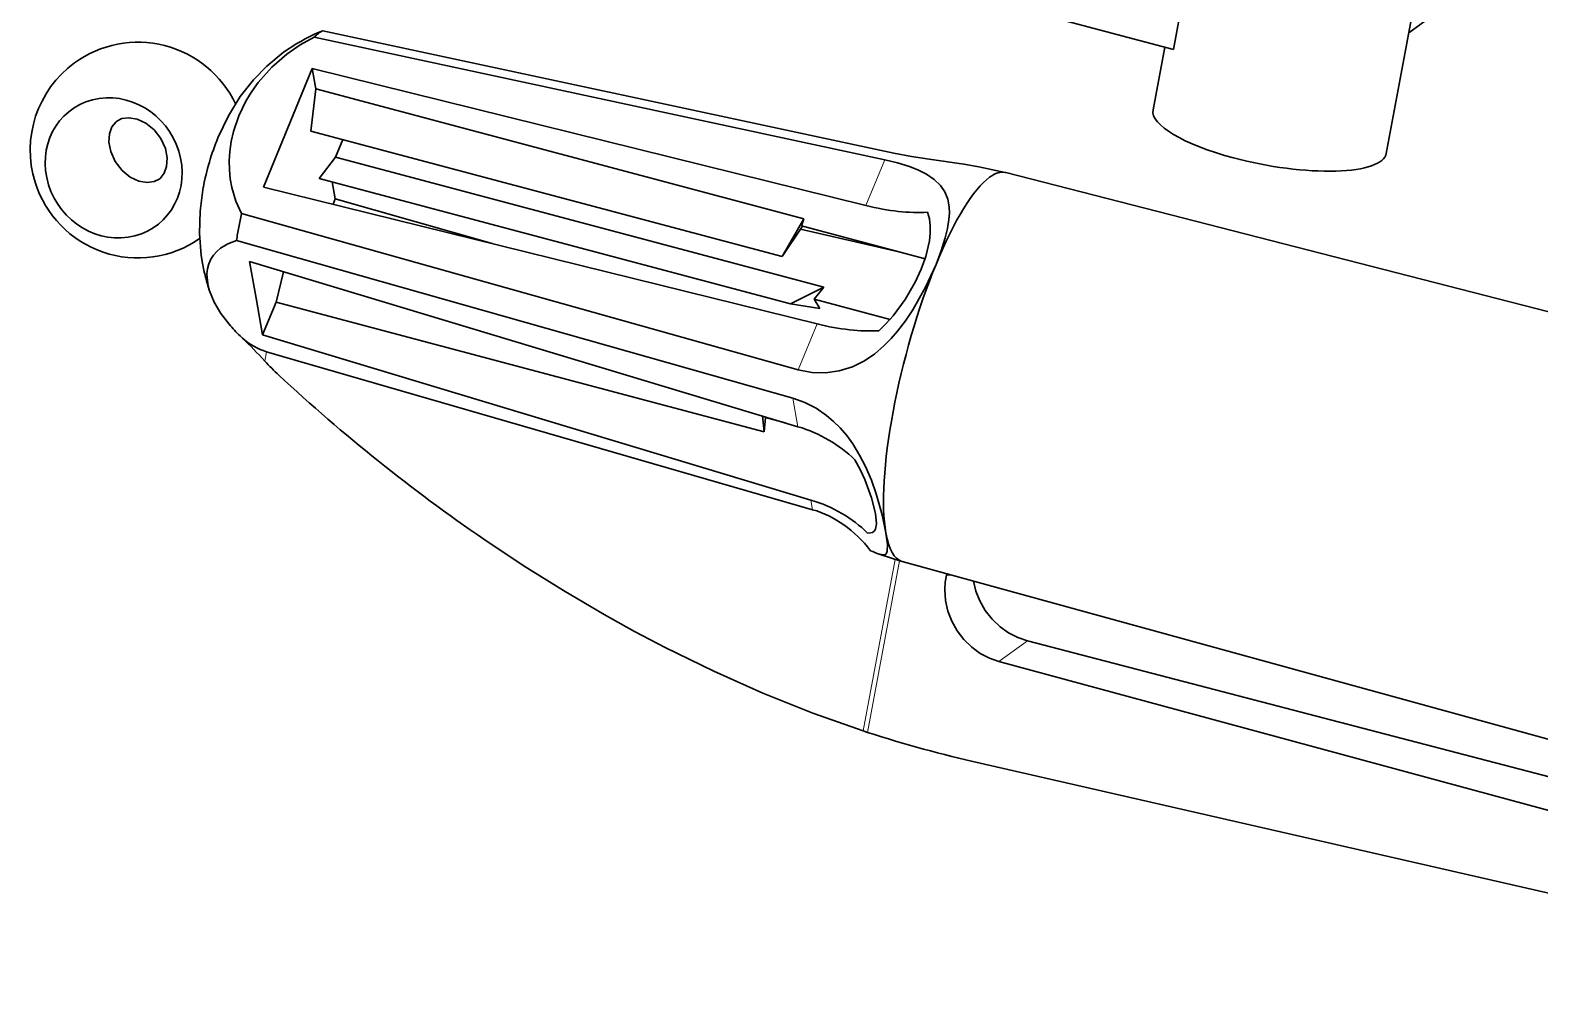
# Model space of a CAD drawing. Extents: x 284 to 1097, y 96 to 774.
# Drawn here: x 853.16 to 895.16, y 717.64 to 744.28 of the extents above; entities that cross this region are included whole.
import ezdxf

# ---------------------------------------------------------------- set-up
doc = ezdxf.new("R2010")
doc.units = 0

msp = doc.modelspace()

# ---------------------------------------------------------------- linework, layer by layer
at = {"color": 7, "lineweight": 35, "ltscale": 0.050355}
msp.add_line((885.334, 745.724), (884.964, 743.744), dxfattribs=at)
at = {"color": 7, "lineweight": 35, "ltscale": 0.059774}
msp.add_line((893.443, 745.62), (891.512, 744.211), dxfattribs=at)
at = {"color": 7, "lineweight": 35, "ltscale": 0.122174}
msp.add_line((880.241, 744.999), (884.964, 743.744), dxfattribs=at)
at = {"color": 7, "lineweight": 35, "ltscale": 0.050357}
msp.add_line((891.273, 742.927), (891.642, 744.907), dxfattribs=at)
at = {"color": 7, "lineweight": 35, "ltscale": 0.00258}
msp.add_line((861.301, 744.263), (861.205, 744.225), dxfattribs=at)
at = {"color": 7, "lineweight": 35, "ltscale": 0.406209}
msp.add_line((861.301, 744.263), (877.189, 740.864), dxfattribs=at)
at = {"color": 7, "lineweight": 35, "ltscale": 0.405903}
msp.add_line((861.061, 744.088), (876.935, 740.678), dxfattribs=at)
at = {"color": 7, "lineweight": 35, "ltscale": 0.044338}
msp.add_line((884.723, 743.808), (884.397, 742.064), dxfattribs=at)
at = {"color": 7, "lineweight": 35, "ltscale": 0.044515}
msp.add_line((860.33, 741.564), (861.008, 743.21), dxfattribs=at)
at = {"color": 7, "lineweight": 35, "ltscale": 0.014314}
msp.add_line((861.107, 742.646), (861.008, 743.21), dxfattribs=at)
at = {"color": 7, "lineweight": 35, "ltscale": 0.396637}
for p, q in [((876.41, 739.403), (861.008, 743.21)), ((875.054, 736.11), (859.652, 739.917))]:
    msp.add_line(p, q, dxfattribs=at)
at = {"color": 7, "lineweight": 35, "ltscale": 0.05275}
msp.add_line((891.273, 742.927), (890.885, 740.853), dxfattribs=at)
at = {"color": 7, "lineweight": 35, "ltscale": 0.029466}
msp.add_line((860.971, 741.476), (861.107, 742.646), dxfattribs=at)
at = {"color": 7, "lineweight": 35, "ltscale": 0.351265}
for p, q in [((861.107, 742.646), (874.686, 739.036)), ((860, 736.717), (873.579, 733.107))]:
    msp.add_line(p, q, dxfattribs=at)
at = {"color": 7, "lineweight": 35, "ltscale": 0.044517}
msp.add_line((860.33, 741.564), (859.652, 739.917), dxfattribs=at)
at = {"color": 7, "lineweight": 35, "ltscale": 0.339153}
for p, q in [((874.082, 737.99), (860.971, 741.476)), ((874.315, 736.671), (861.204, 740.157))]:
    msp.add_line(p, q, dxfattribs=at)
at = {"color": 7, "lineweight": 35, "ltscale": 0.013331}
msp.add_line((861.659, 740.746), (861.862, 741.239), dxfattribs=at)
at = {"color": 7, "lineweight": 35, "ltscale": 0.018608}
msp.add_line((861.659, 740.746), (861.204, 740.157), dxfattribs=at)
at = {"color": 7, "lineweight": 35, "ltscale": 0.351266}
msp.add_line((861.659, 740.746), (875.238, 737.136), dxfattribs=at)
at = {"color": 7, "lineweight": 13, "ltscale": 0.034482}
msp.add_line((876.41, 739.403), (876.935, 740.678), dxfattribs=at)
at = {"color": 7, "lineweight": 35, "ltscale": 0.018858}
msp.add_line((879.548, 740.482), (880.286, 740.325), dxfattribs=at)
at = {"color": 7, "lineweight": 35, "ltscale": 0.012056}
msp.add_line((861.563, 740.061), (861.647, 739.586), dxfattribs=at)
at = {"color": 7, "lineweight": 35}
for p, q in [((880.3, 740.322), (912.025, 732.177)), ((877.422, 729.498), (909.003, 720.812)), ((904.017, 721.266), (880.904, 727.298)), ((903.304, 720.439), (880.112, 726.72)), ((879.584, 723.891), (906.932, 717.645))]:
    msp.add_line(p, q, dxfattribs=at)
at = {"color": 7, "lineweight": 35, "ltscale": 0.003981}
msp.add_line((861.587, 739.439), (861.647, 739.586), dxfattribs=at)
at = {"color": 7, "lineweight": 35, "ltscale": 0.113427}
msp.add_line((866.011, 738.345), (861.647, 739.586), dxfattribs=at)
at = {"color": 7, "lineweight": 35, "ltscale": 0.402178}
msp.add_line((859.039, 739.178), (874.529, 734.834), dxfattribs=at)
at = {"color": 7, "lineweight": 35, "ltscale": 0.030203}
msp.add_line((874.686, 739.036), (874.082, 737.99), dxfattribs=at)
at = {"color": 7, "lineweight": 35, "ltscale": 0.025283}
msp.add_line((874.646, 738.83), (874.082, 737.99), dxfattribs=at)
at = {"color": 7, "lineweight": 35, "ltscale": 0.07018}
msp.add_line((877.327, 738.117), (874.592, 738.75), dxfattribs=at)
at = {"color": 7, "lineweight": 35, "ltscale": 0.005268}
msp.add_line((874.686, 739.036), (874.614, 738.838), dxfattribs=at)
at = {"color": 7, "lineweight": 35, "ltscale": 0.088985}
msp.add_line((874.614, 738.838), (878.054, 737.924), dxfattribs=at)
at = {"color": 7, "lineweight": 35, "ltscale": 0.402284}
msp.add_line((858.9, 738.432), (874.381, 734.043), dxfattribs=at)
at = {"color": 7, "lineweight": 35, "ltscale": 0.0259}
for q in [(859.265, 737.848), (859.625, 735.807)]:
    msp.add_line((859.445, 736.827), q, dxfattribs=at)
at = {"color": 7, "lineweight": 35, "ltscale": 0.398297}
for p, q in [((874.52, 733.252), (859.265, 737.848)), ((874.88, 731.212), (859.625, 735.807))]:
    msp.add_line(p, q, dxfattribs=at)
at = {"color": 7, "lineweight": 35, "ltscale": 0.021789}
msp.add_line((860.211, 737.563), (860, 736.717), dxfattribs=at)
at = {"color": 7, "lineweight": 35, "ltscale": 0.025836}
msp.add_line((875.238, 737.136), (874.315, 736.671), dxfattribs=at)
at = {"color": 7, "lineweight": 35, "ltscale": 0.010719}
msp.add_line((875.238, 737.136), (874.974, 736.798), dxfattribs=at)
at = {"color": 7, "lineweight": 35, "ltscale": 0.024603}
msp.add_line((860, 736.717), (859.625, 735.807), dxfattribs=at)
at = {"color": 7, "lineweight": 35, "ltscale": 0.020557}
msp.add_line((875.127, 736.54), (874.315, 736.671), dxfattribs=at)
at = {"color": 7, "lineweight": 35, "ltscale": 0.054598}
msp.add_line((874.974, 736.798), (877.085, 736.237), dxfattribs=at)
at = {"color": 7, "lineweight": 35, "ltscale": 0.00749}
msp.add_line((875.127, 736.54), (874.974, 736.798), dxfattribs=at)
at = {"color": 7, "lineweight": 35, "ltscale": 0.002387}
msp.add_line((859.069, 735.71), (858.999, 735.775), dxfattribs=at)
at = {"color": 7, "lineweight": 13, "ltscale": 0.03448}
msp.add_line((875.054, 736.11), (874.529, 734.834), dxfattribs=at)
at = {"color": 7, "lineweight": 13, "ltscale": 0.006583}
msp.add_line((859.736, 735.336), (859.688, 735.077), dxfattribs=at)
at = {"color": 7, "lineweight": 35, "ltscale": 0.011473}
msp.add_line((859.736, 735.336), (860.177, 735.208), dxfattribs=at)
at = {"color": 7, "lineweight": 35, "ltscale": 0.383881}
msp.add_line((860.177, 735.208), (874.928, 730.942), dxfattribs=at)
at = {"color": 7, "lineweight": 13, "ltscale": 0.020062}
msp.add_line((874.52, 733.252), (874.381, 734.043), dxfattribs=at)
at = {"color": 7, "lineweight": 35, "ltscale": 0.011102}
msp.add_line((873.579, 733.107), (873.536, 733.549), dxfattribs=at)
at = {"color": 7, "lineweight": 35, "ltscale": 0.009992}
msp.add_line((873.579, 733.107), (873.618, 733.505), dxfattribs=at)
at = {"color": 7, "lineweight": 35, "ltscale": 0.014209}
msp.add_line((873.618, 733.505), (874.167, 733.359), dxfattribs=at)
at = {"color": 7, "lineweight": 35, "ltscale": 0.000451871}
msp.add_line((873.711, 733.48), (873.706, 733.497), dxfattribs=at)
at = {"color": 7, "lineweight": 13, "ltscale": 0.006842}
msp.add_line((874.88, 731.212), (874.928, 730.942), dxfattribs=at)
at = {"color": 7, "lineweight": 13, "ltscale": 0.121366}
msp.add_line((877.227, 729.56), (876.336, 724.788), dxfattribs=at)
at = {"color": 7, "lineweight": 13, "ltscale": 0.121385}
msp.add_line((877.348, 729.521), (876.457, 724.748), dxfattribs=at)
at = {"color": 7, "lineweight": 35, "ltscale": 0.016547}
msp.add_line((876.778, 729.704), (877.409, 729.502), dxfattribs=at)
at = {"color": 7, "lineweight": 35, "ltscale": 0.000888656}
msp.add_line((878.658, 729.158), (878.65, 729.123), dxfattribs=at)
at = {"color": 7, "lineweight": 13, "ltscale": 0.012261}
msp.add_line((880.508, 727.009), (880.112, 726.72), dxfattribs=at)
at = {"color": 7, "lineweight": 13, "ltscale": 0.01226}
msp.add_line((880.508, 727.009), (880.904, 727.298), dxfattribs=at)
at = {"color": 7, "lineweight": 35, "ltscale": 0.003174}
msp.add_line((876.457, 724.748), (876.336, 724.788), dxfattribs=at)
at = {"color": 7, "lineweight": 35}
for points in [[(861.061, 744.088), (860.672, 743.874), (860.299, 743.617), (859.88, 743.25), (859.506, 742.825), (859.331, 742.579), (859.174, 742.321), (858.97, 741.9)], [(860.202, 743.655), (859.741, 743.275), (859.371, 742.896), (859.007, 742.435), (858.674, 741.897), (858.384, 741.289)], [(855.401, 740.902), (855.352, 741.163), (855.367, 741.4), (855.434, 741.591), (855.549, 741.734), (855.572, 741.753)], [(856.922, 740.988), (856.798, 741.264), (856.608, 741.509), (856.376, 741.694), (856.137, 741.805), (855.909, 741.845), (855.714, 741.822), (855.572, 741.753)], [(859.039, 739.178), (858.882, 739.527), (858.771, 739.904), (858.727, 740.145), (858.703, 740.395), (858.699, 740.647), (858.715, 740.905), (858.756, 741.184), (858.821, 741.465), (858.97, 741.9)], [(855.401, 740.902), (855.525, 740.626), (855.716, 740.381), (855.947, 740.195), (856.187, 740.085), (856.414, 740.045), (856.609, 740.068), (856.751, 740.137)], [(856.922, 740.988), (856.971, 740.726), (856.957, 740.49), (856.89, 740.299), (856.775, 740.155), (856.751, 740.137)], [(877.189, 740.864), (877.676, 740.77), (878.172, 740.691), (879.134, 740.556), (879.548, 740.482)], [(876.935, 740.678), (877.29, 740.591), (877.626, 740.486), (877.872, 740.388), (878.095, 740.276), (878.313, 740.13), (878.487, 739.962), (878.609, 739.783), (878.688, 739.583), (878.727, 739.365), (878.732, 739.192), (878.719, 739.01), (878.68, 738.761), (878.617, 738.503), (878.503, 738.139), (878.36, 737.766)], [(857.978, 739.911), (857.889, 739.249), (857.87, 738.625), (857.918, 738.01), (857.951, 737.802)], [(878.124, 739.214), (878.177, 739.031), (878.202, 738.837), (878.202, 738.634), (878.179, 738.424), (878.075, 737.988), (877.946, 737.633)], [(858.9, 738.432), (858.66, 738.339), (858.455, 738.215), (858.35, 738.125), (858.261, 738.023), (858.188, 737.91), (858.133, 737.786), (858.095, 737.643), (858.079, 737.49), (858.099, 737.233)], [(874.529, 734.834), (874.906, 734.76), (875.289, 734.749), (875.668, 734.802), (876.036, 734.919), (876.351, 735.074), (876.646, 735.272), (876.921, 735.506), (877.112, 735.7), (877.292, 735.908), (877.513, 736.199), (877.715, 736.503), (878.069, 737.132), (878.36, 737.766)], [(876.768, 735.921), (876.975, 736.119), (877.167, 736.332), (877.505, 736.792), (877.782, 737.276), (877.946, 737.633)], [(858.696, 736.1), (858.463, 736.404), (858.278, 736.717), (858.15, 737.029)], [(874.381, 734.043), (874.709, 733.925), (875.023, 733.764), (875.317, 733.562), (875.511, 733.398), (875.692, 733.218), (875.878, 733.002), (876.046, 732.771), (876.236, 732.464), (876.399, 732.148), (876.563, 731.761), (876.696, 731.383), (876.86, 730.798), (876.966, 730.299)], [(876.098, 732.332), (876.249, 732.059), (876.376, 731.787), (876.566, 731.274), (876.676, 730.833)], [(876.458, 730.291), (876.535, 730.295), (876.596, 730.313), (876.642, 730.349), (876.675, 730.4), (876.702, 730.55), (876.676, 730.833)], [(876.778, 729.704), (876.911, 729.684), (876.955, 729.7), (876.985, 729.734), (877.004, 729.786), (877.009, 729.976), (876.966, 730.299)], [(865.78, 730.124), (866.879, 729.391), (867.995, 728.691), (869.129, 728.025), (869.973, 727.557), (870.826, 727.11), (872.177, 726.449), (873.546, 725.841), (874.933, 725.287), (876.336, 724.788)], [(878.65, 729.123), (878.616, 728.924), (878.604, 728.72), (878.625, 728.421), (878.69, 728.125), (878.799, 727.84), (878.949, 727.573), (879.136, 727.329), (879.356, 727.117), (879.59, 726.947), (879.844, 726.814), (880.112, 726.72)], [(879.405, 728.953), (879.472, 728.675), (879.577, 728.408), (879.729, 728.142), (879.918, 727.9), (880.141, 727.689), (880.377, 727.522), (880.634, 727.391), (880.904, 727.298)]]:
    msp.add_lwpolyline(points, dxfattribs=at)
for centre, radius, start, end in [((863.201, 739.55), 5.084, 113.116, 126.1408), ((856.162, 740.945), 3, 25.404, 126.1234), ((856.162, 740.945), 3, 126.1237, 197.2762), ((864.922, 738.616), 7.063, 157.7602, 169.431), ((856.162, 740.945), 3, 197.2763, 304.8186), ((861.555, 738.438), 3.66, 190.0129, 193.2733), ((861.571, 738.442), 3.676, 193.2772, 199.2055), ((865.924, 739.482), 8.152, 193.3597, 197.5118), ((859.933, 737.591), 1.87, 191.0356, 197.4855), ((862.246, 739.118), 4.66, 220.3698, 225.832), ((860.27, 737.065), 1.81, 228.4443, 252.8533), ((849.591, 725.828), 13.693, 42.4905, 46.1962), ((864.814, 739.782), 6.958, 222.5456, 227.116), ((893.651, 770.809), 49.316, 227.0987, 235.5879), ((877.524, 731.826), 2.249, 244.1137, 250.6447), ((878.638, 729.564), 0.441, 271.5243, 283.4697), ((888.008, 760.755), 37.814, 252.214, 257.1282)]:
    msp.add_arc(centre, radius, start, end, dxfattribs=at)
for centre, major_axis, ratio, start_param, end_param in [((860.369, 739.826), (-1.19, -4.475), 0.247023, 3.437831, 3.523292), ((860.369, 739.826), (1.19, 4.475), 0.247023, 0.210778, 0.296239), ((855.483, 740.45), (-1.179, 1.615), 0.926801, 4.359431, 10.642616), ((887.641, 741.458), (-3.244, 0.606), 0.282878, 0.000096, 1.310318), ((887.641, 741.458), (-3.244, 0.606), 0.282878, 1.310318, 3.141689), ((878.864, 734.909), (-1.439, -5.412), 0.247023, 3.437831, 4.22323), ((878.864, 734.909), (1.439, 5.412), 0.247023, 0.012546, 0.296239), ((878.864, 734.909), (1.439, 5.412), 0.247023, 0.002098, 0.012546), ((860.369, 739.826), (1.19, 4.475), 0.247023, 1.781574, 1.867035), ((875.916, 741.478), (3.699, -1.523), 0.455322, 5.029311, 5.524703), ((860.369, 739.826), (-1.19, -4.475), 0.247023, 5.008628, 5.094089), ((878.864, 734.909), (1.439, 5.412), 0.247023, 1.081637, 1.867035), ((874.56, 738.185), (3.699, -1.523), 0.455322, 5.029311, 5.524703), ((878.864, 734.909), (-1.439, -5.412), 0.247023, 5.008628, 5.794026), ((873.031, 729.997), (3.939, 0.695), 0.855372, 0.542538, 1.03793), ((873.391, 727.956), (3.939, 0.695), 0.855372, 0.542538, 1.03793), ((873.801, 725.648), (-0.751, -5.375), 0.703251, 2.546369, 3.040849), ((878.864, 734.909), (1.439, 5.412), 0.247023, 2.652433, 3.129072), ((878.864, 734.909), (1.439, 5.412), 0.247023, 3.129072, 3.139488)]:
    msp.add_ellipse(centre, major_axis=major_axis, ratio=ratio, start_param=start_param, end_param=end_param, dxfattribs=at)

doc.saveas('drawing.dxf')
